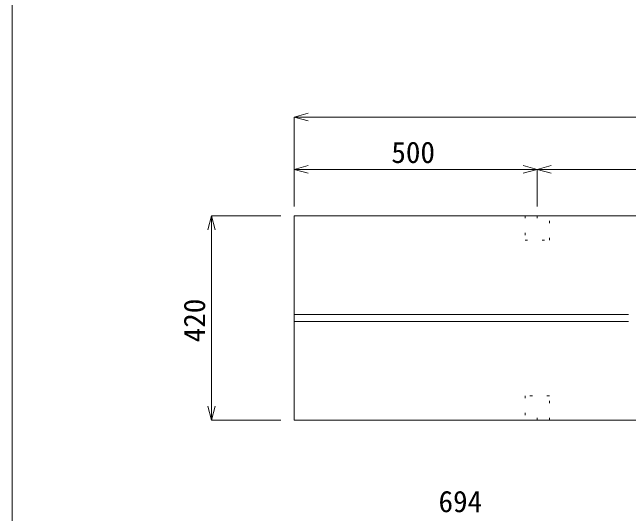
# Model space of a CAD drawing. Units: millimetres, scale not verified. Extents: x 234 to 5784, y 107 to 4112.
# Drawn here: x 234 to 1501, y 1079 to 2109 of the extents above; entities that cross this region are included whole.
import ezdxf
from ezdxf.enums import TextEntityAlignment as Align

# ---------------------------------------------------------------- set-up
doc = ezdxf.new("R2010")
doc.units = ezdxf.units.MM
doc.header["$LTSCALE"] = 20
doc.linetypes.add('DOTTED', pattern=[1.75, 0.25, -1.5])
doc.layers.add('0-1', color=7, linetype='Continuous', lineweight=18)
doc.layers.add('0-f', color=7, linetype='Continuous', lineweight=18)
doc.styles.add('ＭＳ ゴシック', font='')
doc.styles.get('ＭＳ ゴシック').set_extended_font_data('MS Gothic')

msp = doc.modelspace()

# ---------------------------------------------------------------- linework, layer by layer
at = {"layer": '0-1', "color": 4}
for p, q in [((813.17, 1894.16), (842.15, 1901.93)), ((813.17, 1894.16), (2813.17, 1894.16)), ((813.17, 1894.16), (842.15, 1886.4)), ((813.17, 1894.16), (813.17, 1710.1)), ((813.17, 1786.46), (842.15, 1794.23)), ((1313.17, 1786.46), (1284.19, 1794.23)), ((1313.17, 1786.46), (1342.15, 1794.23)), ((813.17, 1786.46), (1313.17, 1786.46)), ((813.17, 1786.46), (842.15, 1778.7)), ((813.17, 1786.46), (813.17, 1710.1)), ((1313.17, 1786.46), (1284.19, 1778.7)), ((1313.17, 1786.46), (1313.17, 1710.1)), ((1313.17, 1786.46), (2313.17, 1786.46)), ((1313.17, 1786.46), (1342.15, 1778.7)), ((643.34, 1691.02), (635.57, 1662.04)), ((643.34, 1271.02), (643.34, 1691.02)), ((643.34, 1691.02), (651.1, 1662.04)), ((643.34, 1691.02), (785.92, 1691.02)), ((643.34, 1271.02), (635.57, 1300)), ((643.34, 1271.02), (651.1, 1300)), ((643.34, 1271.02), (785.92, 1271.02))]:
    msp.add_line(p, q, dxfattribs=at)
at = {"layer": '0-1'}
for p, q in [((2813.17, 1691.02), (813.17, 1691.02)), ((813.17, 1691.02), (813.17, 1271.02)), ((1500.67, 1488.52), (813.17, 1488.52)), ((1500.67, 1473.52), (813.17, 1473.52)), ((813.17, 1271.02), (2483.15, 1271.02))]:
    msp.add_line(p, q, dxfattribs=at)
at = {"layer": '0-1', "linetype": 'DOTTED'}
for p, q in [((1338.17, 1691.02), (1288.17, 1691.02)), ((1288.17, 1691.02), (1288.17, 1641.02)), ((1313.17, 1691.02), (1313.17, 1679.29)), ((1338.17, 1641.02), (1338.17, 1691.02)), ((1288.17, 1641.02), (1338.17, 1641.02)), ((1338.17, 1321.02), (1288.17, 1321.02)), ((1288.17, 1321.02), (1288.17, 1271.02)), ((1338.17, 1271.02), (1338.17, 1321.02)), ((1313.17, 1271.02), (1313.17, 1282.75)), ((1288.17, 1271.02), (1338.17, 1271.02))]:
    msp.add_line(p, q, dxfattribs=at)
at = {"layer": '0-f'}
msp.add_line((233.7, 4112.38), (233.7, 107.38), dxfattribs=at)

# ---------------------------------------------------------------- texts
at = {"layer": '0-1', "style": 'ＭＳ ゴシック'}
for s, p in [('500', (1013.17, 1786.46)), ('694', (1110.19, 1068.61))]:
    msp.add_text(s, height=43.99, dxfattribs=at).set_placement(p, align=Align.BOTTOM_LEFT)
msp.add_text('420', height=43.99, rotation=90, dxfattribs=at).set_placement((643.34, 1431.02), align=Align.BOTTOM_LEFT)

doc.saveas('drawing.dxf')
